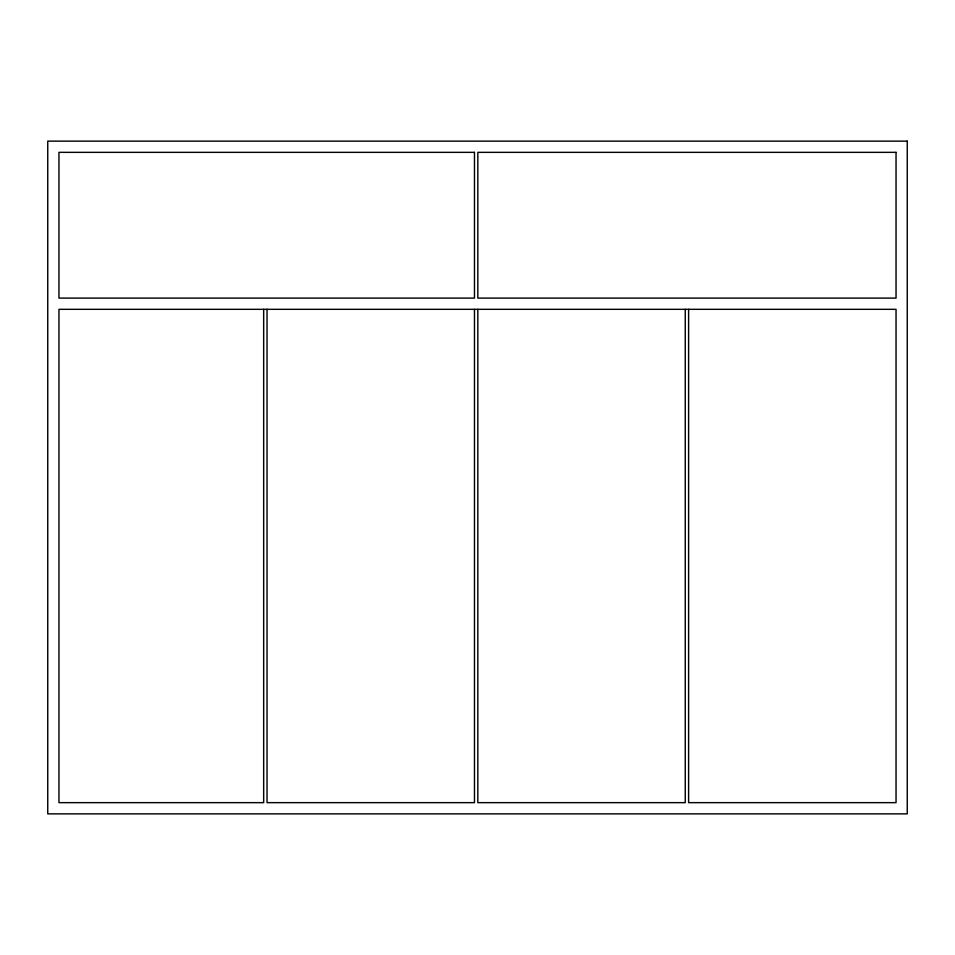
<?xml version="1.0" encoding="UTF-8"?>
<svg xmlns="http://www.w3.org/2000/svg" width="955" height="955" viewBox="0 0 955 955"><rect width="100%" height="100%" fill="white"/><g stroke="black" fill="none" stroke-linecap="round" stroke-linejoin="round"><path stroke-width="1.43" d="M688.615 309.325L688.615 802.654L896.041 802.654L896.041 309.325L58.959 309.325L58.959 802.654L263.675 802.654L263.675 309.325M685.248 309.325L685.248 802.654L477.834 802.654L477.834 309.325M474.468 309.325L474.468 802.654L267.042 802.654L267.042 309.325M907.25 141.137L47.75 141.137L47.75 813.863L907.25 813.863L907.25 141.137M474.468 152.346L58.959 152.346L58.959 298.103L474.468 298.103L474.468 152.346M896.041 152.346L477.834 152.346L477.834 298.103L896.041 298.103L896.041 152.346"/></g></svg>
